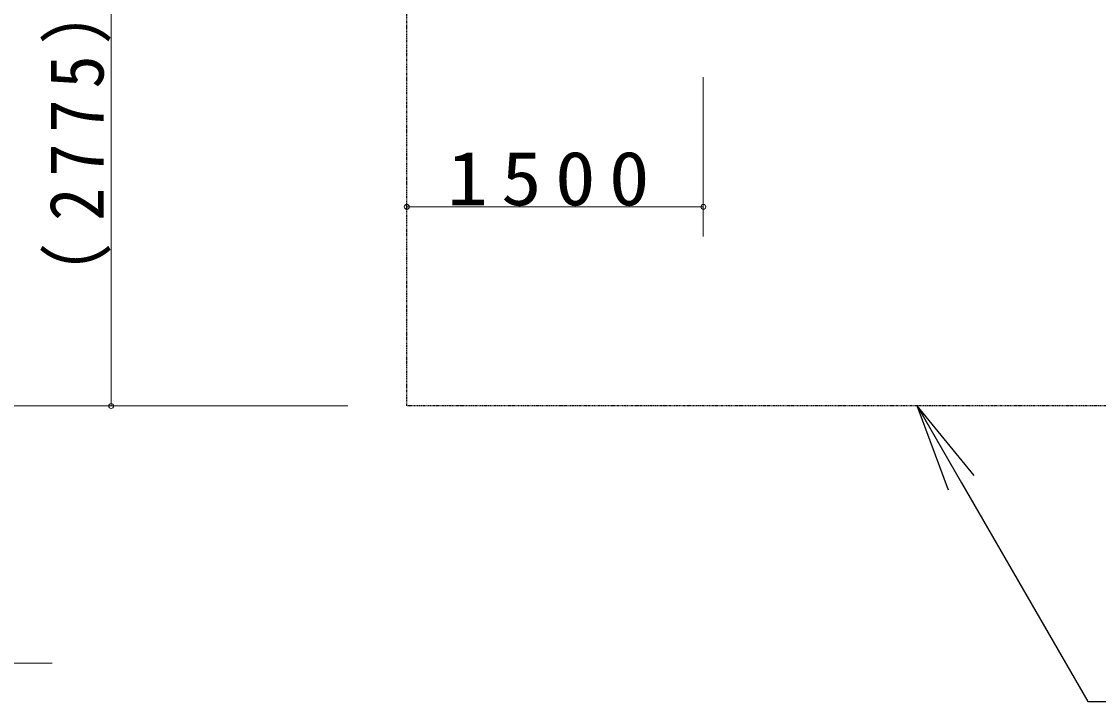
# Model space of a CAD drawing. Units: millimetres, scale not verified, with parts at other scales. Extents: x -35408 to 0, y -49934 to 13350.
# Drawn here: x -7332 to -5510, y 2835 to 3986 of the extents above; entities that cross this region are included whole.
import ezdxf

# ---------------------------------------------------------------- set-up
doc = ezdxf.new("R2010")
doc.units = ezdxf.units.MM
doc.linetypes.add('USER3', pattern=[8, 3, -1, 1, -1, 1, -1])
doc.layers.add('線', color=2, linetype='Continuous', lineweight=25)
doc.layers.add('補助', color=2, linetype='Continuous', lineweight=25)
doc.styles.add('ＭＳ ゴシック', font='')
doc.styles.get('ＭＳ ゴシック').set_extended_font_data('MS Gothic')

# ---------------------------------------------------------------- blocks, each defined once
blk = doc.blocks.new('dimension_origin')
at = {"color": 0, "linetype": 'Continuous', "lineweight": -2}
blk.add_circle((0, 0), 1.25, dxfattribs=at)

msp = doc.modelspace()

# ---------------------------------------------------------------- linework, layer by layer
at = {"layer": '線', "color": 7, "lineweight": 13}
msp.add_line((-7280, 2900), (-7995.45, 2900), dxfattribs=at)
at = {"layer": '線', "linetype": 'USER3'}
msp.add_lwpolyline([(-4153.333, 5968.8), (-4153.333, 3335.467), (-6680, 3335.467), (-6680, 5968.8)], close=True, dxfattribs=at)
at = {"layer": '補助', "lineweight": 13}
for p, q in [((-7180, 3335.467), (-7180, 4260.467)), ((-6178.333, 3891.983), (-6178.333, 3622.41)), ((-6178.333, 3672.41), (-6680, 3672.41)), ((-6780, 3335.467), (-7530, 3335.467)), ((-6780, 3335.467), (-7230, 3335.467))]:
    msp.add_line(p, q, dxfattribs=at)
at = {"layer": '補助'}
for p, q in [((-5763.317, 3193.063), (-5816.667, 3335.467)), ((-5720.016, 3218.063), (-5816.667, 3335.467)), ((-5816.667, 3335.467), (-5741.667, 3205.563)), ((-5741.667, 3205.563), (-5527.992, 2835.467)), ((-5527.992, 2835.467), (-5477.992, 2835.467))]:
    msp.add_line(p, q, dxfattribs=at)

# ---------------------------------------------------------------- block references
at = {"layer": '補助', "lineweight": 13, "xscale": 3.33, "yscale": 3.33}
msp.add_blockref('dimension_origin', (-6680, 3672.41), dxfattribs=at)
for p, rotation in [((-6178.333, 3672.41), 180), ((-7180, 3335.467), 90)]:
    msp.add_blockref('dimension_origin', p, dxfattribs=dict(at, rotation=rotation))

# ---------------------------------------------------------------- texts
at = {"layer": '補助', "insert": (-7181, 3797.967), "char_height": 91.64, "attachment_point": 8, "rotation": 90, "style": 'ＭＳ ゴシック'}
msp.add_mtext('\\T1.33;\\W0.9;（2775）', dxfattribs=at)
at = {"layer": '補助', "insert": (-6429.167, 3673.41), "char_height": 91.64, "attachment_point": 8, "style": 'ＭＳ ゴシック'}
msp.add_mtext('\\T1.33;\\W1.1;1500', dxfattribs=at)

doc.saveas('drawing.dxf')
